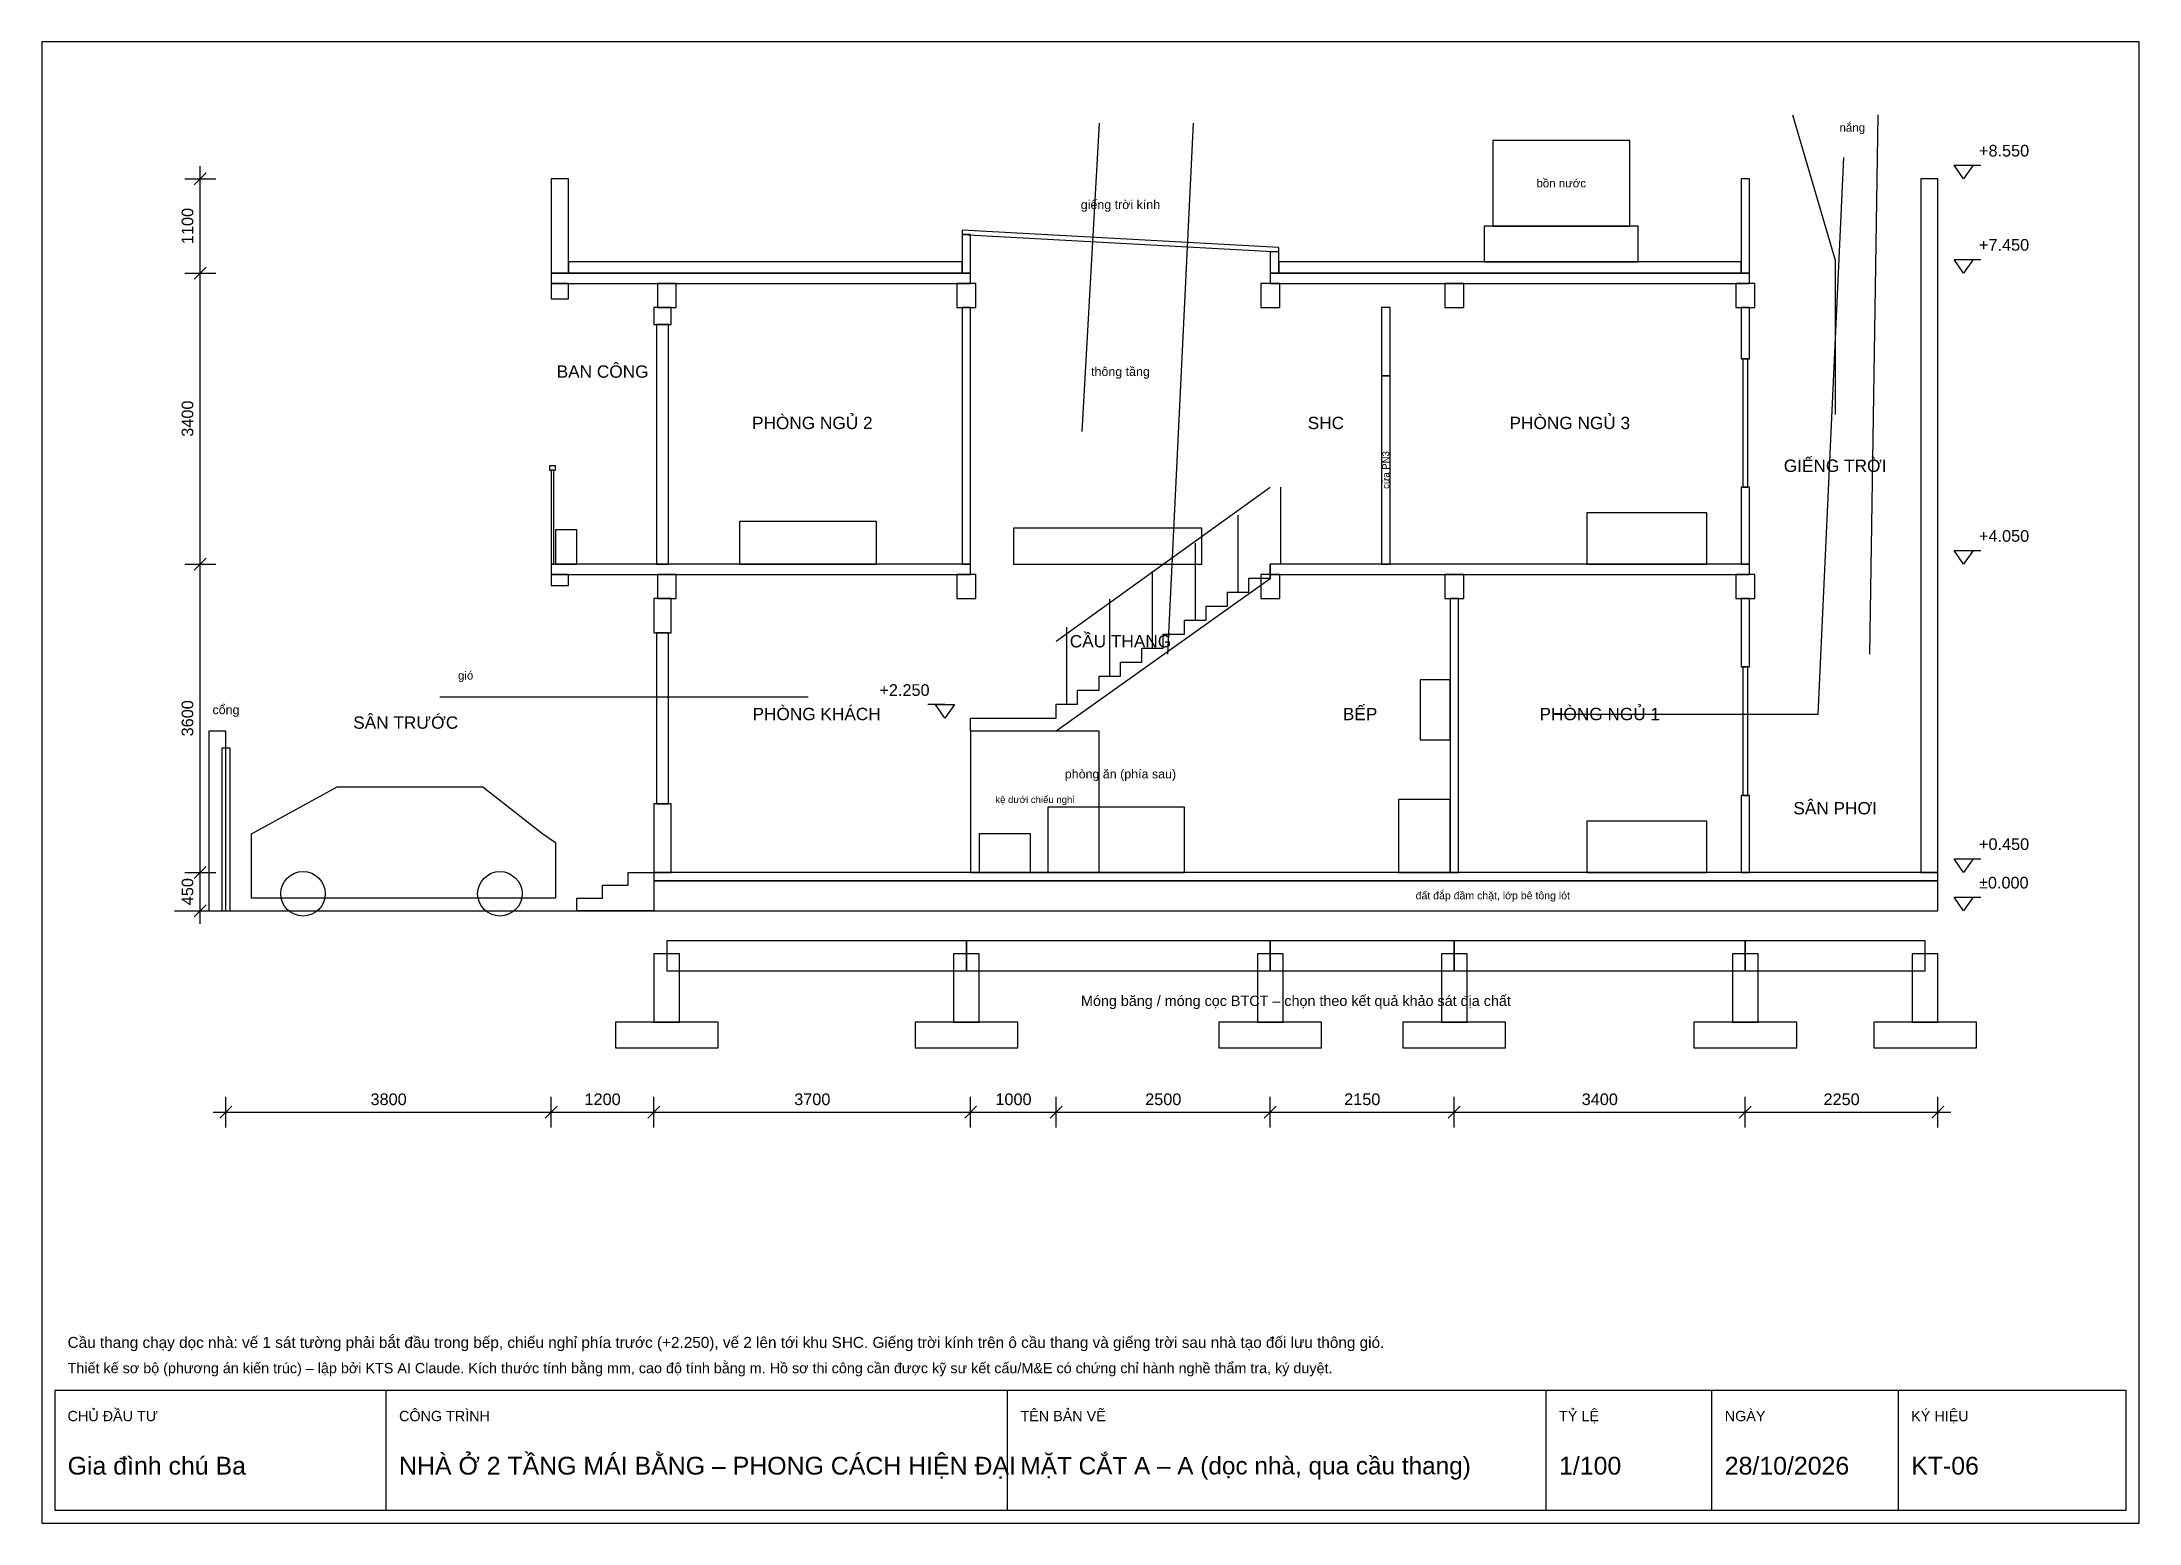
# Model space of a CAD drawing. Extents: x -7150 to 17350, y -7150 to 10150.
import ezdxf
from ezdxf.enums import TextEntityAlignment as Align

# ---------------------------------------------------------------- set-up
doc = ezdxf.new("R2010")
doc.units = 0
doc.layers.get('0').update_dxf_attribs({"linetype": 'CONTINUOUS'})
for name, color, linetype in [('BEYOND', 8, 'CONTINUOUS'), ('CUT', 7, 'CONTINUOUS'), ('DIM', 5, 'CONTINUOUS'), ('FRAME', 7, 'CONTINUOUS'), ('FURN', 8, 'CONTINUOUS'), ('STAIR', 6, 'CONTINUOUS'), ('TEXT', 7, 'CONTINUOUS')]:
    doc.layers.add(name, color=color, linetype=linetype)
doc.styles.get("Standard").update_dxf_attribs({"font": 'arial.ttf'})

msp = doc.modelspace()

# ---------------------------------------------------------------- linework, layer by layer
for p, q in [((5200, 9200), (5000, 5600)), ((6300, 9200), (6000, 3000)), ((13300, 9300), (13800, 7600)), ((14300, 9300), (14200, 3000)), ((13600, 2300), (13900, 8800)), ((13800, 7600), (13800, 5800)), ((-2500, 2500), (1800, 2500)), ((10500, 2300), (13600, 2300))]:
    msp.add_line(p, q)
at = {"layer": 'BEYOND'}
for p, q in [((11400, 9000), (9800, 9000)), ((9800, 9000), (9800, 8000)), ((11400, 8000), (11400, 9000)), ((11500, 8000), (9700, 8000)), ((9700, 8000), (9700, 7580)), ((9800, 8000), (11400, 8000)), ((11500, 7580), (11500, 8000)), ((9700, 7580), (11500, 7580)), ((8600, 6250), (8500, 6250)), ((8500, 6250), (8500, 4050)), ((8600, 4050), (8600, 6250)), ((2600, 4550), (1000, 4550)), ((1000, 4550), (1000, 4050)), ((2600, 4050), (2600, 4550)), ((6400, 4470), (4200, 4470)), ((4200, 4470), (4200, 4050)), ((6400, 4050), (6400, 4470)), ((12300, 4650), (10900, 4650)), ((10900, 4650), (10900, 4050)), ((12300, 4050), (12300, 4650)), ((1000, 4050), (2600, 4050)), ((4200, 4050), (6400, 4050)), ((8500, 4050), (8600, 4050)), ((10900, 4050), (12300, 4050)), ((9300, 2700), (8950, 2700)), ((8950, 2700), (8950, 2000)), ((9300, 2000), (9300, 2700)), ((-5000, 2100), (-5200, 2100)), ((-5200, 2100), (-5200, 0)), ((-5000, 0), (-5000, 2100)), ((5200, 2100), (3700, 2100)), ((3700, 2100), (3700, 450)), ((5200, 450), (5200, 2100)), ((8950, 2000), (9300, 2000)), ((-4700, 900), (-3700, 1450)), ((-3700, 1450), (-2000, 1450)), ((-2000, 1450), (-1300, 900)), ((6200, 1210), (4600, 1210)), ((4600, 1210), (4600, 450)), ((6200, 450), (6200, 1210)), ((12300, 1050), (10900, 1050)), ((10900, 1050), (10900, 450)), ((12300, 450), (12300, 1050)), ((-4700, 150), (-4700, 900)), ((-1300, 900), (-1150, 800)), ((-1150, 800), (-1150, 150)), ((4400, 900), (3800, 900)), ((3800, 900), (3800, 450)), ((4400, 450), (4400, 900)), ((3700, 450), (5200, 450)), ((3800, 450), (4400, 450)), ((4600, 450), (6200, 450)), ((10900, 450), (12300, 450)), ((-5200, 0), (-5000, 0)), ((-1150, 150), (-4700, 150))]:
    msp.add_line(p, q, dxfattribs=at)
for centre in [(-4100, 200), (-1800, 200)]:
    msp.add_circle(centre, 260, dxfattribs=at)
at = {"layer": 'CUT'}
for p, q in [((-1000, 8550), (-1200, 8550)), ((-1200, 8550), (-1200, 7450)), ((-1000, 7450), (-1000, 8550)), ((12800, 8550), (12700, 8550)), ((12700, 8550), (12700, 7450)), ((12800, 7450), (12800, 8550)), ((15000, 8550), (14800, 8550)), ((14800, 8550), (14800, 450)), ((15000, 450), (15000, 8550)), ((7300, 7750), (3600, 7950)), ((3600, 7950), (3600, 7900)), ((3700, 7900), (3600, 7900)), ((3600, 7900), (3600, 7450)), ((3600, 7900), (7300, 7700)), ((3700, 7450), (3700, 7900)), ((7300, 7700), (7200, 7700)), ((7200, 7700), (7200, 7450)), ((7300, 7700), (7300, 7750)), ((7300, 7450), (7300, 7700)), ((3700, 7450), (-1200, 7450)), ((-1200, 7450), (-1200, 7330)), ((-1200, 7450), (-1000, 7450)), ((3600, 7580), (-1000, 7580)), ((-1000, 7580), (-1000, 7450)), ((-1000, 7450), (3600, 7450)), ((3600, 7450), (3600, 7580)), ((3600, 7450), (3700, 7450)), ((3700, 7330), (3700, 7450)), ((12800, 7450), (7200, 7450)), ((7200, 7450), (7200, 7330)), ((7200, 7450), (7300, 7450)), ((12700, 7580), (7300, 7580)), ((7300, 7580), (7300, 7450)), ((7300, 7450), (12700, 7450)), ((12700, 7450), (12700, 7580)), ((12700, 7450), (12800, 7450)), ((12800, 7330), (12800, 7450)), ((-1200, 7330), (3700, 7330)), ((-1000, 7330), (-1200, 7330)), ((-1200, 7330), (-1200, 7150)), ((-1200, 7150), (-1000, 7150)), ((-1000, 7150), (-1000, 7330)), ((260, 7330), (40, 7330)), ((40, 7330), (40, 7050)), ((260, 7050), (260, 7330)), ((3760, 7330), (3540, 7330)), ((3540, 7330), (3540, 7050)), ((3760, 7050), (3760, 7330)), ((7310, 7330), (7090, 7330)), ((7090, 7330), (7090, 7050)), ((7200, 7330), (12800, 7330)), ((7310, 7050), (7310, 7330)), ((9460, 7330), (9240, 7330)), ((9240, 7330), (9240, 7050)), ((9460, 7050), (9460, 7330)), ((12860, 7330), (12640, 7330)), ((12640, 7330), (12640, 7050)), ((12860, 7050), (12860, 7330)), ((200, 7050), (0, 7050)), ((0, 7050), (0, 6850)), ((40, 7050), (260, 7050)), ((200, 6850), (200, 7050)), ((3540, 7050), (3760, 7050)), ((3700, 7050), (3600, 7050)), ((3600, 7050), (3600, 4050)), ((3700, 4050), (3700, 7050)), ((7090, 7050), (7310, 7050)), ((8600, 7050), (8500, 7050)), ((8500, 7050), (8500, 6250)), ((8600, 6250), (8600, 7050)), ((9240, 7050), (9460, 7050)), ((12640, 7050), (12860, 7050)), ((12800, 7050), (12700, 7050)), ((12700, 7050), (12700, 6450)), ((12800, 6450), (12800, 7050)), ((0, 6850), (200, 6850)), ((170, 6850), (30, 6850)), ((30, 6850), (30, 4050)), ((170, 4050), (170, 6850)), ((12700, 6450), (12800, 6450)), ((12780, 6450), (12720, 6450)), ((12720, 6450), (12720, 4950)), ((12780, 4950), (12780, 6450)), ((8500, 6250), (8600, 6250)), ((-1150, 5200), (-1220, 5200)), ((-1220, 5200), (-1220, 5150)), ((-1220, 5150), (-1150, 5150)), ((-1170, 5150), (-1200, 5150)), ((-1200, 5150), (-1200, 4050)), ((-1170, 4050), (-1170, 5150)), ((-1150, 5150), (-1150, 5200)), ((12800, 4950), (12700, 4950)), ((12700, 4950), (12700, 4050)), ((12720, 4950), (12780, 4950)), ((12800, 4050), (12800, 4950)), ((-900, 4450), (-1150, 4450)), ((-1150, 4450), (-1150, 4050)), ((-900, 4050), (-900, 4450)), ((3700, 4050), (-1200, 4050)), ((-1200, 4050), (-1200, 3930)), ((-1200, 4050), (-1170, 4050)), ((-1200, 3930), (3700, 3930)), ((-1000, 3930), (-1200, 3930)), ((-1200, 3930), (-1200, 3800)), ((-1150, 4050), (-900, 4050)), ((-1000, 3800), (-1000, 3930)), ((30, 4050), (170, 4050)), ((260, 3930), (40, 3930)), ((40, 3930), (40, 3650)), ((260, 3650), (260, 3930)), ((3760, 3930), (3540, 3930)), ((3540, 3930), (3540, 3650)), ((3600, 4050), (3700, 4050)), ((3700, 3930), (3700, 4050)), ((3760, 3650), (3760, 3930)), ((7310, 3930), (7090, 3930)), ((7090, 3930), (7090, 3650)), ((12800, 4050), (7200, 4050)), ((7200, 4050), (7200, 3930)), ((7200, 3930), (12800, 3930)), ((7310, 3650), (7310, 3930)), ((9460, 3930), (9240, 3930)), ((9240, 3930), (9240, 3650)), ((9460, 3650), (9460, 3930)), ((12860, 3930), (12640, 3930)), ((12640, 3930), (12640, 3650)), ((12700, 4050), (12800, 4050)), ((12800, 3930), (12800, 4050)), ((12860, 3650), (12860, 3930)), ((-1200, 3800), (-1000, 3800)), ((200, 3650), (0, 3650)), ((0, 3650), (0, 3250)), ((40, 3650), (260, 3650)), ((200, 3250), (200, 3650)), ((3540, 3650), (3760, 3650)), ((7090, 3650), (7310, 3650)), ((9240, 3650), (9460, 3650)), ((9400, 3650), (9300, 3650)), ((9300, 3650), (9300, 450)), ((9400, 450), (9400, 3650)), ((12640, 3650), (12860, 3650)), ((12800, 3650), (12700, 3650)), ((12700, 3650), (12700, 2850)), ((12800, 2850), (12800, 3650)), ((0, 3250), (200, 3250)), ((170, 3250), (30, 3250)), ((30, 3250), (30, 1250)), ((170, 1250), (170, 3250)), ((12700, 2850), (12800, 2850)), ((12780, 2850), (12720, 2850)), ((12720, 2850), (12720, 1350)), ((12780, 1350), (12780, 2850)), ((-4950, 1900), (-5050, 1900)), ((-5050, 1900), (-5050, 0)), ((-4950, 0), (-4950, 1900)), ((200, 1250), (0, 1250)), ((0, 1250), (0, 450)), ((30, 1250), (170, 1250)), ((200, 450), (200, 1250)), ((12800, 1350), (12700, 1350)), ((12700, 1350), (12700, 450)), ((12720, 1350), (12780, 1350)), ((12800, 450), (12800, 1350)), ((-600, 150), (-600, 300)), ((-600, 300), (-300, 300)), ((-300, 300), (-300, 450)), ((-300, 450), (0, 450)), ((15000, 450), (0, 450)), ((0, 450), (0, 350)), ((0, 450), (0, 0)), ((0, 450), (200, 450)), ((0, 350), (15000, 350)), ((15000, 350), (0, 350)), ((0, 350), (0, 0)), ((9300, 450), (9400, 450)), ((12700, 450), (12800, 450)), ((14800, 450), (15000, 450)), ((15000, 350), (15000, 450)), ((15000, 0), (15000, 350)), ((-5600, 0), (0, 0)), ((-5050, 0), (-4950, 0)), ((-900, 0), (-900, 150)), ((-900, 150), (-600, 150)), ((0, 0), (-900, 0)), ((0, 0), (15000, 0)), ((3650, -350), (150, -350)), ((150, -350), (150, -700)), ((3650, -700), (3650, -350)), ((7200, -350), (3650, -350)), ((3650, -350), (3650, -700)), ((7200, -700), (7200, -350)), ((9350, -350), (7200, -350)), ((7200, -350), (7200, -700)), ((9350, -700), (9350, -350)), ((12750, -350), (9350, -350)), ((9350, -350), (9350, -700)), ((12750, -700), (12750, -350)), ((14850, -350), (12750, -350)), ((12750, -350), (12750, -700)), ((14850, -700), (14850, -350)), ((300, -500), (0, -500)), ((0, -500), (0, -1300)), ((150, -700), (3650, -700)), ((300, -1300), (300, -500)), ((3800, -500), (3500, -500)), ((3500, -500), (3500, -1300)), ((3650, -700), (7200, -700)), ((3800, -1300), (3800, -500)), ((7350, -500), (7050, -500)), ((7050, -500), (7050, -1300)), ((7200, -700), (9350, -700)), ((7350, -1300), (7350, -500)), ((9500, -500), (9200, -500)), ((9200, -500), (9200, -1300)), ((9350, -700), (12750, -700)), ((9500, -1300), (9500, -500)), ((12900, -500), (12600, -500)), ((12600, -500), (12600, -1300)), ((12750, -700), (14850, -700)), ((12900, -1300), (12900, -500)), ((15000, -500), (14700, -500)), ((14700, -500), (14700, -1300)), ((15000, -1300), (15000, -500)), ((750, -1300), (-450, -1300)), ((-450, -1300), (-450, -1600)), ((0, -1300), (300, -1300)), ((750, -1600), (750, -1300)), ((4250, -1300), (3050, -1300)), ((3050, -1300), (3050, -1600)), ((3500, -1300), (3800, -1300)), ((4250, -1600), (4250, -1300)), ((7800, -1300), (6600, -1300)), ((6600, -1300), (6600, -1600)), ((7050, -1300), (7350, -1300)), ((7800, -1600), (7800, -1300)), ((9950, -1300), (8750, -1300)), ((8750, -1300), (8750, -1600)), ((9200, -1300), (9500, -1300)), ((9950, -1600), (9950, -1300)), ((13350, -1300), (12150, -1300)), ((12150, -1300), (12150, -1600)), ((12600, -1300), (12900, -1300)), ((13350, -1600), (13350, -1300)), ((15450, -1300), (14250, -1300)), ((14250, -1300), (14250, -1600)), ((14700, -1300), (15000, -1300)), ((15450, -1600), (15450, -1300)), ((-450, -1600), (750, -1600)), ((3050, -1600), (4250, -1600)), ((6600, -1600), (7800, -1600)), ((8750, -1600), (9950, -1600)), ((12150, -1600), (13350, -1600)), ((14250, -1600), (15450, -1600))]:
    msp.add_line(p, q, dxfattribs=at)
at = {"layer": 'DIM'}
for p, q in [((-5370, 8480), (-5230, 8620)), ((-5300, -150), (-5300, 8700)), ((15300, 8550), (15190, 8710)), ((15190, 8710), (15410, 8710)), ((15410, 8710), (15300, 8550)), ((15300, 8710), (15500, 8710)), ((-5480, 8550), (-5120, 8550)), ((15300, 7450), (15190, 7610)), ((15190, 7610), (15410, 7610)), ((15410, 7610), (15300, 7450)), ((15300, 7610), (15500, 7610)), ((-5480, 7450), (-5120, 7450)), ((-5370, 7380), (-5230, 7520)), ((15300, 4050), (15190, 4210)), ((15190, 4210), (15410, 4210)), ((15410, 4210), (15300, 4050)), ((15300, 4210), (15500, 4210)), ((-5480, 4050), (-5120, 4050)), ((-5370, 3980), (-5230, 4120)), ((3400, 2410), (3200, 2410)), ((3400, 2250), (3290, 2410)), ((3290, 2410), (3510, 2410)), ((3510, 2410), (3400, 2250)), ((-5370, 380), (-5230, 520)), ((15300, 450), (15190, 610)), ((15190, 610), (15410, 610)), ((15410, 610), (15300, 450)), ((15300, 610), (15500, 610)), ((-5480, 450), (-5120, 450)), ((-5480, 0), (-5120, 0)), ((-5370, -70), (-5230, 70)), ((15300, 0), (15190, 160)), ((15190, 160), (15410, 160)), ((15410, 160), (15300, 0)), ((15300, 160), (15500, 160)), ((-5000, -2530), (-5000, -2170)), ((-1200, -2530), (-1200, -2170)), ((0, -2530), (0, -2170)), ((3700, -2530), (3700, -2170)), ((4700, -2530), (4700, -2170)), ((7200, -2530), (7200, -2170)), ((9350, -2530), (9350, -2170)), ((12750, -2530), (12750, -2170)), ((15000, -2530), (15000, -2170)), ((-5150, -2350), (15150, -2350)), ((-5070, -2420), (-4930, -2280)), ((-1270, -2420), (-1130, -2280)), ((-70, -2420), (70, -2280)), ((3630, -2420), (3770, -2280)), ((4630, -2420), (4770, -2280)), ((7130, -2420), (7270, -2280)), ((9280, -2420), (9420, -2280)), ((12680, -2420), (12820, -2280)), ((14930, -2420), (15070, -2280))]:
    msp.add_line(p, q, dxfattribs=at)
at = {"layer": 'FRAME'}
for p, q in [((17350, 10150), (-7150, 10150)), ((-7150, 10150), (-7150, -7150)), ((17350, -7150), (17350, 10150)), ((17200, -5600), (-7000, -5600)), ((-7000, -5600), (-7000, -7000)), ((-3128, -7000), (-3128, -5600)), ((4132, -7000), (4132, -5600)), ((10424, -7000), (10424, -5600)), ((12360, -7000), (12360, -5600)), ((14538, -7000), (14538, -5600)), ((17200, -7000), (17200, -5600)), ((-7000, -7000), (17200, -7000)), ((-7150, -7150), (17350, -7150))]:
    msp.add_line(p, q, dxfattribs=at)
at = {"layer": 'FURN'}
for p, q in [((9300, 1300), (8700, 1300)), ((8700, 1300), (8700, 450)), ((9300, 450), (9300, 1300)), ((8700, 450), (9300, 450))]:
    msp.add_line(p, q, dxfattribs=at)
at = {"layer": 'STAIR'}
for p, q in [((4700, 3150), (7200, 4950)), ((7325, 4050), (7325, 4950)), ((6825, 3722.7), (6825, 4622.7)), ((6325, 3395.5), (6325, 4295.5)), ((5825, 3068.2), (5825, 3968.2)), ((7200, 3886.4), (7200, 4050)), ((7200, 4050), (7200, 4050)), ((7200, 4050), (7200, 3880)), ((7200, 3880), (4700, 2100)), ((6700, 3559.1), (6700, 3722.7)), ((6700, 3722.7), (6950, 3722.7)), ((6950, 3722.7), (6950, 3886.4)), ((6950, 3886.4), (7200, 3886.4)), ((5325, 2740.9), (5325, 3640.9)), ((6450, 3395.5), (6450, 3559.1)), ((6450, 3559.1), (6700, 3559.1)), ((4825, 2413.6), (4825, 3313.6)), ((5950, 3068.2), (5950, 3231.8)), ((5950, 3231.8), (6200, 3231.8)), ((6200, 3231.8), (6200, 3395.5)), ((6200, 3395.5), (6450, 3395.5)), ((5700, 2904.5), (5700, 3068.2)), ((5700, 3068.2), (5950, 3068.2)), ((5200, 2577.3), (5200, 2740.9)), ((5200, 2740.9), (5450, 2740.9)), ((5450, 2740.9), (5450, 2904.5)), ((5450, 2904.5), (5700, 2904.5)), ((4950, 2413.6), (4950, 2577.3)), ((4950, 2577.3), (5200, 2577.3)), ((3700, 2250), (4700, 2250)), ((3700, 2100), (3700, 2250)), ((4700, 2250), (4700, 2413.6)), ((4700, 2413.6), (4950, 2413.6)), ((4700, 2100), (3700, 2100))]:
    msp.add_line(p, q, dxfattribs=at)

# ---------------------------------------------------------------- texts
at = {"layer": 'DIM'}
for s, p in [('+8.550', (15480, 8880)), ('+7.450', (15480, 7780)), ('+4.050', (15480, 4380)), ('+0.450', (15480, 780)), ('±0.000', (15480, 330))]:
    msp.add_text(s, height=136, dxfattribs=at).set_placement(p, align=Align.MIDDLE_LEFT)
for s, p in [('1100', (-5450, 8000)), ('3400', (-5450, 5750)), ('3600', (-5450, 2250)), ('450', (-5450, 225))]:
    msp.add_text(s, height=136, rotation=90, dxfattribs=at).set_placement(p, align=Align.MIDDLE_CENTER)
msp.add_text('+2.250', height=136, dxfattribs=at).set_placement((3220, 2580), align=Align.MIDDLE_RIGHT)
for s, p in [('3800', (-3100, -2200)), ('1200', (-600, -2200)), ('3700', (1850, -2200)), ('1000', (4200, -2200)), ('2500', (5950, -2200)), ('2150', (8275, -2200)), ('3400', (11050, -2200)), ('2250', (13875, -2200))]:
    msp.add_text(s, height=136, dxfattribs=at).set_placement(p, align=Align.MIDDLE_CENTER)
at = {"layer": 'TEXT'}
for s, height, p in [('nắng', 96, (14000, 9150)), ('bồn nước', 96, (10600, 8500)), ('giếng trời kính', 104, (5450, 8250)), ('BAN CÔNG', 144, (-600, 6300)), ('thông tầng', 104, (5450, 6300)), ('PHÒNG NGỦ 2', 144, (1850, 5700)), ('SHC', 144, (7850, 5700)), ('PHÒNG NGỦ 3', 144, (10700, 5700)), ('GIẾNG TRỜI', 144, (13800, 5200)), ('CẦU THANG', 144, (5450, 3150)), ('gió', 96, (-2200, 2750)), ('cổng', 104, (-5000, 2350)), ('SÂN TRƯỚC', 144, (-2900, 2200)), ('PHÒNG KHÁCH', 144, (1900, 2300)), ('BẾP', 144, (8250, 2300)), ('PHÒNG NGỦ 1', 144, (11050, 2300)), ('phòng ăn (phía sau)', 104, (5450, 1600)), ('kệ dưới chiếu nghỉ', 80, (4450, 1300)), ('SÂN PHƠI', 144, (13800, 1200)), ('đất đắp đầm chặt, lớp bê tông lót', 88, (9800, 180)), ('Móng băng / móng cọc BTCT – chọn theo kết quả khảo sát địa chất', 120, (7500, -1050))]:
    msp.add_text(s, height=height, dxfattribs=at).set_placement(p, align=Align.MIDDLE_CENTER)
msp.add_text('cửa PN3', height=80, rotation=90, dxfattribs=at).set_placement((8550, 5150), align=Align.MIDDLE_CENTER)
for s, height, p in [('Cầu thang chạy dọc nhà: vế 1 sát tường phải bắt đầu trong bếp, chiếu nghỉ phía trước (+2.250), vế 2 lên tới khu SHC. Giếng trời kính trên ô cầu thang và giếng trời sau nhà tạo đối lưu thông gió.', 128, (-6850, -5040)), ('Thiết kế sơ bộ (phương án kiến trúc) – lập bởi KTS AI Claude. Kích thước tính bằng mm, cao độ tính bằng m. Hồ sơ thi công cần được kỹ sư kết cấu/M&E có chứng chỉ hành nghề thẩm tra, ký duyệt.', 120, (-6850, -5340)), ('CHỦ ĐẦU TƯ', 120, (-6850, -5900)), ('CÔNG TRÌNH', 120, (-2978, -5900)), ('TÊN BẢN VẼ', 120, (4282, -5900)), ('TỶ LỆ', 120, (10574, -5900)), ('NGÀY', 120, (12510, -5900)), ('KÝ HIỆU', 120, (14688, -5900)), ('Gia đình chú Ba', 208, (-6850, -6480)), ('NHÀ Ở 2 TẦNG MÁI BẰNG – PHONG CÁCH HIỆN ĐẠI', 208, (-2978, -6480)), ('MẶT CẮT A – A (dọc nhà, qua cầu thang)', 203.5, (4282, -6480)), ('1/100', 208, (10574, -6480)), ('28/10/2026', 208, (12510, -6480)), ('KT-06', 208, (14688, -6480))]:
    msp.add_text(s, height=height, dxfattribs=at).set_placement(p, align=Align.MIDDLE_LEFT)

doc.saveas('drawing.dxf')
